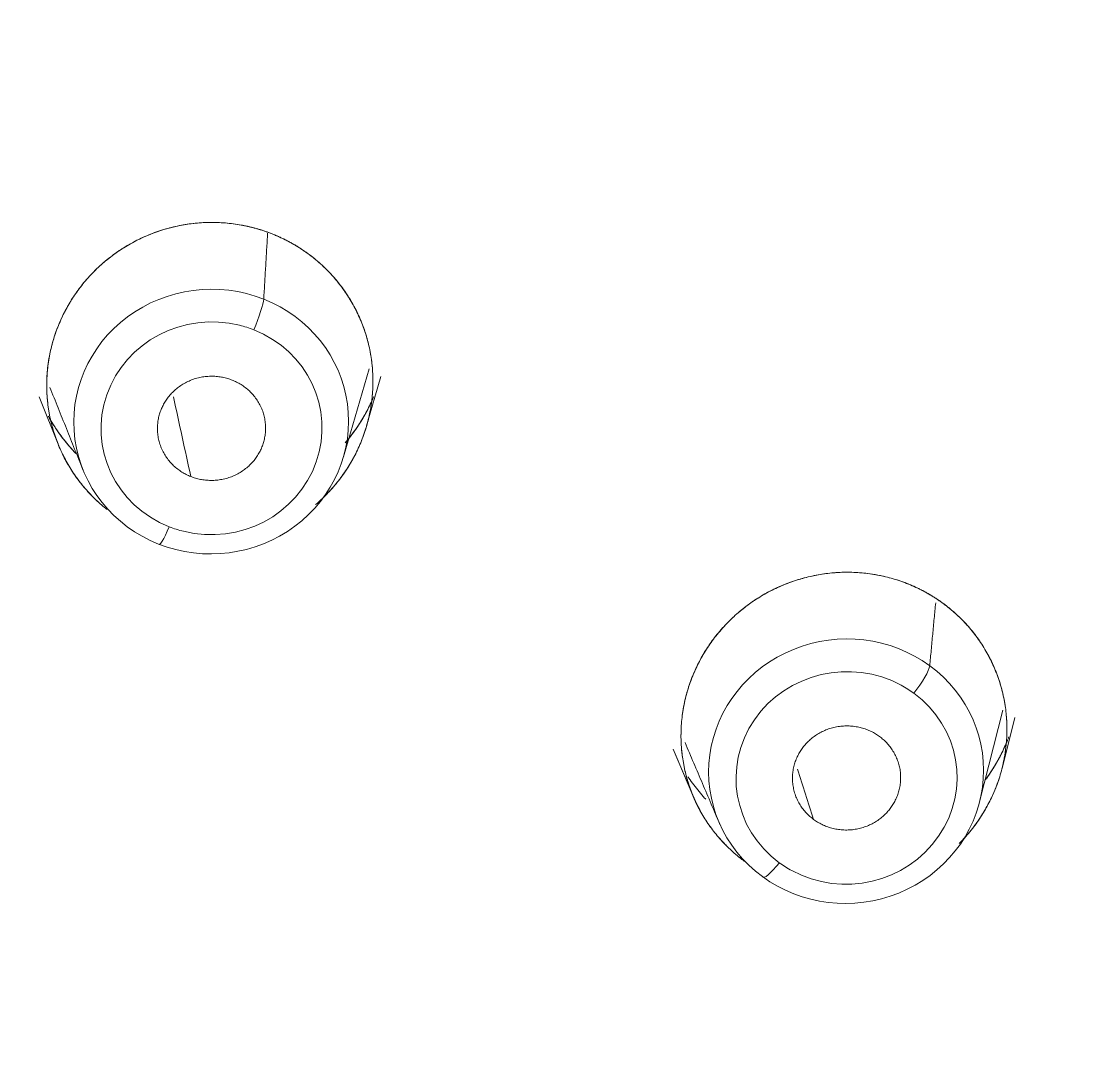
# Model space of a CAD drawing. Extents: x 6453 to 7582, y 0 to 827.
# Drawn here: x 6969.76 to 6981.63, y 513.73 to 525.26 of the extents above; entities that cross this region are included whole.
import ezdxf

# ---------------------------------------------------------------- set-up
doc = ezdxf.new("R2010")
doc.units = 0
doc.header["$LTSCALE"] = 30
doc.header["$MEASUREMENT"] = 0
doc.linetypes.add('HIDDEN2', pattern=[4.7625, 3.175, -1.5875])
doc.layers.add('1', color=7, linetype='CONTINUOUS')
doc.layers.add('2', color=1, linetype='HIDDEN2')

msp = doc.modelspace()

# ---------------------------------------------------------------- linework, layer by layer
at = {"layer": '1', "color": 7, "linetype": 'Continuous', "lineweight": 18}
for p, q in [((6973.335, 520.433), (6973.618, 521.409)), ((6973.591, 520.775), (6973.749, 521.322)), ((6973.591, 520.775), (6973.749, 521.322)), ((6969.959, 521.099), (6970.17, 520.574)), ((6969.959, 521.099), (6970.178, 520.554)), ((6980.387, 516.607), (6980.645, 517.625)), ((6980.636, 516.978), (6980.779, 517.543)), ((6980.636, 516.978), (6980.779, 517.543)), ((6976.988, 517.191), (6977.219, 516.65)), ((6976.988, 517.191), (6977.214, 516.662))]:
    msp.add_line(p, q, dxfattribs=at)
for centre, major_axis, ratio, start_param, end_param in [((6959.952, 496.519), (-59.628, 0), 0.953717, 3.141593, 6.283185), ((6959.952, 496.519), (-59.628, 0), 0.953717, 3.141593, 6.274276), ((6971.867, 520.823), (-1.522, -0.075), 0.962832, 4.272275, 7.413868), ((6971.867, 520.823), (-1.522, -0.075), 0.962832, 1.130682, 4.272275), ((6978.907, 516.947), (-1.52, -0.118), 0.961462, 3.983804, 7.125397), ((6978.907, 516.947), (-1.52, -0.118), 0.961462, 0.842211, 3.983804)]:
    msp.add_ellipse(centre, major_axis=major_axis, ratio=ratio, start_param=start_param, end_param=end_param, dxfattribs=at)
at = {"layer": '1', "color": 7, "linetype": 'Continuous', "lineweight": 13}
for centre, major_axis, ratio, start_param, end_param in [((6972.335, 521.922), (0.11, 0.279), 0.115075, 4.463841, 5.946529), ((6971.871, 520.749), (-1.224, -0.061), 0.962832, 4.407824, 7.413868), ((6971.871, 520.749), (-1.224, -0.061), 0.962832, 4.272275, 4.407824), ((6971.871, 520.749), (-1.224, -0.061), 0.962832, 1.266232, 4.272275), ((6971.398, 519.738), (0.11, 0.279), 0.115075, 2.981153, 4.463841), ((6971.871, 520.749), (-1.224, -0.061), 0.962832, 1.130682, 1.266232), ((6978.912, 516.872), (-1.222, -0.095), 0.961462, 4.119353, 7.125397), ((6979.652, 517.893), (-0.177, -0.242), 0.183058, 1.360589, 2.843277), ((6978.912, 516.872), (-1.222, -0.095), 0.961462, 3.983804, 4.119353), ((6978.912, 516.872), (-1.222, -0.095), 0.961462, 0.977761, 3.983804), ((6978.161, 516.014), (0.177, 0.242), 0.183058, 3.019494, 4.502182), ((6978.912, 516.872), (-1.222, -0.095), 0.961462, 0.842211, 0.977761)]:
    msp.add_ellipse(centre, major_axis=major_axis, ratio=ratio, start_param=start_param, end_param=end_param, dxfattribs=at)
at = {"layer": '1', "color": 7, "linetype": 'Continuous', "lineweight": 18}
for points, knots in [([(6962.419, 439.668), (6962.999, 439.691), (6964.676, 439.78), (6967.443, 440.04), (6970.703, 440.52), (6973.93, 441.172), (6977.115, 441.992), (6980.248, 442.979), (6983.318, 444.129), (6986.318, 445.439), (6989.237, 446.905), (6992.067, 448.523), (6994.799, 450.287), (6997.425, 452.192), (6999.937, 454.232), (7002.327, 456.402), (7004.588, 458.694), (7006.713, 461.101), (7008.695, 463.617), (7010.529, 466.233), (7012.208, 468.942), (7013.729, 471.735), (7015.085, 474.604), (7016.274, 477.54), (7017.291, 480.534), (7018.133, 483.576), (7018.799, 486.659), (7019.284, 489.772), (7019.59, 492.905), (7019.713, 496.05), (7019.655, 499.196), (7019.414, 502.335), (7018.993, 505.456), (7018.391, 508.55), (7017.612, 511.608), (7016.657, 514.62), (7015.53, 517.578), (7014.233, 520.471), (7012.77, 523.292), (7011.147, 526.031), (7009.368, 528.681), (7007.439, 531.234), (7005.364, 533.681), (7003.152, 536.015), (7000.807, 538.229), (6998.339, 540.316), (6995.753, 542.27), (6993.058, 544.085), (6990.263, 545.755), (6987.375, 547.276), (6984.403, 548.643), (6981.357, 549.85), (6978.245, 550.896), (6975.078, 551.776), (6971.865, 552.489), (6968.616, 553.031), (6965.34, 553.401), (6962.047, 553.598), (6958.749, 553.622), (6955.453, 553.471), (6952.172, 553.148), (6948.914, 552.652), (6945.69, 551.986), (6942.51, 551.151), (6939.382, 550.149), (6936.317, 548.985), (6933.324, 547.661), (6930.413, 546.181), (6927.591, 544.551), (6924.868, 542.774), (6922.252, 540.857), (6919.75, 538.805), (6917.371, 536.624), (6915.122, 534.322), (6913.01, 531.904), (6911.04, 529.379), (6909.22, 526.755), (6907.554, 524.038), (6906.048, 521.238), (6904.706, 518.363), (6903.532, 515.422), (6902.531, 512.423), (6901.704, 509.377), (6901.055, 506.291), (6900.585, 503.176), (6900.295, 500.041), (6900.188, 496.896), (6900.263, 493.75), (6900.519, 490.612), (6900.956, 487.493), (6901.573, 484.402), (6902.368, 481.348), (6903.339, 478.34), (6904.481, 475.388), (6905.793, 472.5), (6907.27, 469.686), (6908.907, 466.954), (6910.699, 464.313), (6912.642, 461.769), (6914.729, 459.332), (6916.953, 457.008), (6919.309, 454.805), (6921.788, 452.73), (6924.384, 450.788), (6927.088, 448.985), (6929.892, 447.328), (6932.788, 445.82), (6935.766, 444.468), (6938.818, 443.274), (6941.935, 442.243), (6945.107, 441.377), (6948.323, 440.68), (6951.575, 440.153), (6954.634, 439.822), (6956.606, 439.702), (6957.484, 439.668)], [0, 0, 0, 0, 0.004702, 0.013606, 0.022511, 0.031416, 0.040321, 0.049226, 0.058131, 0.067035, 0.07594, 0.084844, 0.093748, 0.102652, 0.111556, 0.120459, 0.129362, 0.138265, 0.147168, 0.15607, 0.164972, 0.173874, 0.182775, 0.191676, 0.200577, 0.209478, 0.218378, 0.227279, 0.236179, 0.245079, 0.253978, 0.262878, 0.271778, 0.280678, 0.289578, 0.298478, 0.307379, 0.316279, 0.32518, 0.334081, 0.342982, 0.351884, 0.360785, 0.369687, 0.37859, 0.387493, 0.396396, 0.405299, 0.414202, 0.423106, 0.43201, 0.440914, 0.449818, 0.458723, 0.467628, 0.476532, 0.485437, 0.494342, 0.503247, 0.512152, 0.521057, 0.529962, 0.538867, 0.547772, 0.556677, 0.565582, 0.574486, 0.583391, 0.592295, 0.601199, 0.610103, 0.619007, 0.62791, 0.636813, 0.645716, 0.654619, 0.663521, 0.672423, 0.681325, 0.690226, 0.699127, 0.708028, 0.716929, 0.725829, 0.734729, 0.743629, 0.752529, 0.761429, 0.770329, 0.779229, 0.788129, 0.797029, 0.805929, 0.814829, 0.82373, 0.832631, 0.841532, 0.850433, 0.859334, 0.868236, 0.877138, 0.886041, 0.894944, 0.903847, 0.91275, 0.921653, 0.930557, 0.939461, 0.948365, 0.95727, 0.966174, 0.975079, 0.983983, 0.992888, 1, 1, 1, 1]), ([(6995.778, 451.033), (6996.33, 451.416), (6997.748, 452.443), (6999.935, 454.234), (7002.327, 456.401), (7004.588, 458.694), (7006.713, 461.101), (7008.695, 463.617), (7010.529, 466.233), (7012.208, 468.942), (7013.729, 471.735), (7015.085, 474.604), (7016.274, 477.54), (7017.291, 480.534), (7018.133, 483.576), (7018.799, 486.659), (7019.284, 489.772), (7019.59, 492.905), (7019.713, 496.05), (7019.655, 499.196), (7019.414, 502.335), (7018.993, 505.456), (7018.391, 508.55), (7017.612, 511.608), (7016.657, 514.62), (7015.53, 517.578), (7014.233, 520.471), (7012.77, 523.292), (7011.147, 526.031), (7009.368, 528.681), (7007.439, 531.234), (7005.364, 533.681), (7003.152, 536.015), (7000.807, 538.229), (6998.339, 540.316), (6995.753, 542.27), (6993.058, 544.085), (6990.263, 545.755), (6987.375, 547.276), (6984.403, 548.643), (6981.357, 549.85), (6978.245, 550.896), (6975.078, 551.776), (6971.865, 552.489), (6968.616, 553.031), (6965.34, 553.401), (6962.047, 553.598), (6958.749, 553.622), (6955.453, 553.471), (6952.172, 553.148), (6948.914, 552.652), (6945.69, 551.986), (6942.51, 551.151), (6939.382, 550.149), (6936.317, 548.985), (6933.324, 547.661), (6930.413, 546.181), (6927.591, 544.551), (6924.868, 542.774), (6922.252, 540.857), (6919.75, 538.805), (6917.371, 536.624), (6915.122, 534.322), (6913.01, 531.904), (6911.04, 529.379), (6909.22, 526.755), (6907.554, 524.038), (6906.048, 521.238), (6904.706, 518.363), (6903.532, 515.422), (6902.531, 512.423), (6901.704, 509.377), (6901.055, 506.291), (6900.585, 503.176), (6900.295, 500.041), (6900.188, 496.896), (6900.263, 493.75), (6900.519, 490.612), (6900.956, 487.493), (6901.573, 484.402), (6902.368, 481.348), (6903.339, 478.34), (6904.481, 475.388), (6905.793, 472.5), (6907.27, 469.686), (6908.907, 466.954), (6910.699, 464.313), (6912.642, 461.769), (6914.729, 459.332), (6916.954, 457.009), (6919.307, 454.804), (6921.793, 452.736), (6923.685, 451.284), (6924.774, 450.56), (6924.962, 450.437)], [0, 0, 0, 0, 0.006833, 0.017845, 0.028856, 0.039868, 0.050878, 0.061889, 0.072899, 0.083908, 0.094918, 0.105926, 0.116935, 0.127943, 0.138951, 0.149959, 0.160966, 0.171973, 0.18298, 0.193987, 0.204994, 0.216001, 0.227008, 0.238016, 0.249023, 0.26003, 0.271038, 0.282046, 0.293055, 0.304063, 0.315072, 0.326082, 0.337091, 0.348102, 0.359112, 0.370123, 0.381134, 0.392146, 0.403157, 0.414169, 0.425182, 0.436194, 0.447207, 0.45822, 0.469233, 0.480246, 0.491259, 0.502272, 0.513286, 0.524299, 0.535313, 0.546326, 0.557339, 0.568352, 0.579365, 0.590378, 0.601391, 0.612403, 0.623416, 0.634428, 0.645439, 0.656451, 0.667462, 0.678472, 0.689483, 0.700493, 0.711502, 0.722512, 0.73352, 0.744529, 0.755537, 0.766545, 0.777553, 0.78856, 0.799567, 0.810574, 0.821581, 0.832588, 0.843595, 0.854602, 0.865609, 0.876617, 0.887624, 0.898632, 0.90964, 0.920649, 0.931657, 0.942666, 0.953676, 0.964686, 0.975696, 0.986706, 0.997717, 1, 1, 1, 1]), ([(6970.713, 519.849), (6970.692, 519.865), (6970.65, 519.9), (6970.567, 519.975), (6970.467, 520.08), (6970.36, 520.217), (6970.267, 520.364), (6970.189, 520.521), (6970.126, 520.685), (6970.081, 520.854), (6970.052, 521.026), (6970.041, 521.2), (6970.047, 521.375), (6970.071, 521.549), (6970.112, 521.722), (6970.17, 521.89), (6970.245, 522.052), (6970.337, 522.207), (6970.443, 522.352), (6970.563, 522.486), (6970.695, 522.608), (6970.839, 522.715), (6970.992, 522.809), (6971.152, 522.887), (6971.32, 522.949), (6971.492, 522.994), (6971.668, 523.023), (6971.816, 523.032), (6971.935, 523.031), (6972.024, 523.026), (6972.112, 523.017), (6972.184, 523.005), (6972.239, 522.995), (6972.278, 522.986), (6972.317, 522.977), (6972.355, 522.967), (6972.393, 522.956), (6972.431, 522.945), (6972.468, 522.932), (6972.505, 522.919), (6972.53, 522.909), (6972.542, 522.905)], [0, 0, 0, 0, 0.015226, 0.032064, 0.066122, 0.100158, 0.134467, 0.169098, 0.203667, 0.238138, 0.272342, 0.306741, 0.341059, 0.375638, 0.41037, 0.445172, 0.480032, 0.515264, 0.550247, 0.585292, 0.620005, 0.654868, 0.689372, 0.724029, 0.758471, 0.792904, 0.82728, 0.861691, 0.878932, 0.896156, 0.913401, 0.930702, 0.938436, 0.946154, 0.953859, 0.961555, 0.969244, 0.97693, 0.984616, 0.992305, 1, 1, 1, 1]), ([(6970.713, 519.849), (6970.692, 519.865), (6970.65, 519.9), (6970.567, 519.975), (6970.467, 520.08), (6970.36, 520.217), (6970.267, 520.364), (6970.189, 520.521), (6970.126, 520.685), (6970.081, 520.854), (6970.052, 521.026), (6970.041, 521.2), (6970.047, 521.375), (6970.071, 521.549), (6970.112, 521.722), (6970.17, 521.89), (6970.245, 522.052), (6970.337, 522.207), (6970.443, 522.352), (6970.563, 522.486), (6970.695, 522.608), (6970.839, 522.715), (6970.992, 522.809), (6971.152, 522.887), (6971.32, 522.949), (6971.492, 522.994), (6971.668, 523.023), (6971.816, 523.032), (6971.935, 523.031), (6972.024, 523.026), (6972.112, 523.017), (6972.184, 523.005), (6972.239, 522.995), (6972.278, 522.986), (6972.317, 522.977), (6972.355, 522.967), (6972.393, 522.956), (6972.431, 522.945), (6972.468, 522.932), (6972.505, 522.919), (6972.53, 522.909), (6972.542, 522.905)], [0, 0, 0, 0, 0.015226, 0.032064, 0.066122, 0.100158, 0.134467, 0.169098, 0.203667, 0.238138, 0.272342, 0.306741, 0.341059, 0.375638, 0.41037, 0.445172, 0.480032, 0.515264, 0.550247, 0.585292, 0.620005, 0.654868, 0.689372, 0.724029, 0.758471, 0.792904, 0.82728, 0.861691, 0.878932, 0.896156, 0.913401, 0.930702, 0.938436, 0.946154, 0.953859, 0.961555, 0.969244, 0.97693, 0.984616, 0.992305, 1, 1, 1, 1]), ([(6972.542, 522.905), (6972.536, 522.907), (6972.522, 522.913), (6972.502, 522.92), (6972.481, 522.928), (6972.461, 522.935), (6972.44, 522.942), (6972.419, 522.948), (6972.398, 522.955), (6972.377, 522.961), (6972.356, 522.967), (6972.335, 522.973), (6972.313, 522.978), (6972.292, 522.983), (6972.27, 522.988), (6972.248, 522.993), (6972.226, 522.997), (6972.182, 523.006), (6972.116, 523.016), (6972.026, 523.026), (6971.936, 523.031), (6971.875, 523.032), (6971.731, 523.029), (6971.494, 523.003), (6971.163, 522.9), (6970.901, 522.76), (6970.709, 522.619), (6970.566, 522.49), (6970.442, 522.351), (6970.357, 522.234), (6970.295, 522.136), (6970.236, 522.032), (6970.175, 521.899), (6970.114, 521.73), (6970.069, 521.545), (6970.046, 521.362), (6970.042, 521.182), (6970.054, 521.011), (6970.085, 520.833), (6970.132, 520.67), (6970.192, 520.514), (6970.269, 520.361), (6970.364, 520.212), (6970.47, 520.076), (6970.569, 519.974), (6970.65, 519.9), (6970.692, 519.865), (6970.713, 519.849)], [0, 0, 0, 0, 0.004218, 0.008444, 0.012677, 0.016918, 0.021167, 0.025424, 0.029689, 0.033962, 0.038242, 0.04253, 0.046826, 0.05113, 0.055442, 0.059761, 0.064088, 0.068423, 0.0859, 0.103379, 0.12086, 0.138344, 0.138531, 0.20485, 0.275871, 0.338456, 0.376124, 0.414576, 0.450772, 0.484622, 0.49866, 0.518725, 0.554743, 0.584591, 0.624292, 0.666509, 0.693202, 0.730709, 0.767515, 0.800326, 0.830875, 0.866317, 0.901368, 0.935102, 0.967943, 0.98479, 1, 1, 1, 1]), ([(6972.542, 522.905), (6972.536, 522.907), (6972.522, 522.913), (6972.502, 522.92), (6972.481, 522.928), (6972.461, 522.935), (6972.44, 522.942), (6972.419, 522.948), (6972.398, 522.955), (6972.377, 522.961), (6972.356, 522.967), (6972.335, 522.973), (6972.313, 522.978), (6972.292, 522.983), (6972.27, 522.988), (6972.248, 522.993), (6972.226, 522.997), (6972.182, 523.006), (6972.116, 523.016), (6972.026, 523.026), (6971.936, 523.031), (6971.875, 523.032), (6971.731, 523.029), (6971.494, 523.003), (6971.163, 522.9), (6970.901, 522.76), (6970.709, 522.619), (6970.566, 522.49), (6970.442, 522.351), (6970.357, 522.234), (6970.295, 522.136), (6970.236, 522.032), (6970.175, 521.899), (6970.114, 521.73), (6970.069, 521.545), (6970.046, 521.362), (6970.042, 521.182), (6970.054, 521.011), (6970.085, 520.833), (6970.132, 520.67), (6970.192, 520.514), (6970.269, 520.361), (6970.364, 520.212), (6970.47, 520.076), (6970.569, 519.974), (6970.65, 519.9), (6970.692, 519.865), (6970.713, 519.849)], [0, 0, 0, 0, 0.004218, 0.008444, 0.012677, 0.016918, 0.021167, 0.025424, 0.029689, 0.033962, 0.038242, 0.04253, 0.046826, 0.05113, 0.055442, 0.059761, 0.064088, 0.068423, 0.0859, 0.103379, 0.12086, 0.138344, 0.138531, 0.20485, 0.275871, 0.338456, 0.376124, 0.414576, 0.450772, 0.484622, 0.49866, 0.518725, 0.554743, 0.584591, 0.624292, 0.666509, 0.693202, 0.730709, 0.767515, 0.800326, 0.830875, 0.866317, 0.901368, 0.935102, 0.967943, 0.98479, 1, 1, 1, 1]), ([(6972.542, 522.905), (6972.549, 522.902), (6972.562, 522.897), (6972.582, 522.888), (6972.602, 522.88), (6972.621, 522.871), (6972.641, 522.862), (6972.66, 522.853), (6972.679, 522.844), (6972.699, 522.834), (6972.718, 522.824), (6972.737, 522.814), (6972.755, 522.804), (6972.774, 522.793), (6972.792, 522.783), (6972.811, 522.772), (6972.829, 522.761), (6972.847, 522.749), (6972.885, 522.725), (6972.94, 522.686), (6973.012, 522.631), (6973.081, 522.572), (6973.168, 522.489), (6973.269, 522.378), (6973.375, 522.233), (6973.466, 522.079), (6973.54, 521.917), (6973.597, 521.75), (6973.637, 521.577), (6973.659, 521.401), (6973.663, 521.223), (6973.65, 521.045), (6973.617, 520.868), (6973.568, 520.694), (6973.501, 520.527), (6973.419, 520.368), (6973.322, 520.22), (6973.211, 520.082), (6973.13, 519.999), (6973.088, 519.959)], [0, 0, 0, 0, 0.005974, 0.011944, 0.01791, 0.023872, 0.029832, 0.03579, 0.041746, 0.047703, 0.053659, 0.059617, 0.065577, 0.071539, 0.077504, 0.083473, 0.089447, 0.095426, 0.101411, 0.126728, 0.152002, 0.177289, 0.202646, 0.253085, 0.303513, 0.353426, 0.403346, 0.452995, 0.502646, 0.552576, 0.602259, 0.652508, 0.702839, 0.753554, 0.803653, 0.853346, 0.903037, 0.95182, 1, 1, 1, 1]), ([(6972.542, 522.905), (6972.549, 522.902), (6972.562, 522.897), (6972.582, 522.888), (6972.602, 522.88), (6972.621, 522.871), (6972.641, 522.862), (6972.66, 522.853), (6972.679, 522.844), (6972.699, 522.834), (6972.718, 522.824), (6972.737, 522.814), (6972.755, 522.804), (6972.774, 522.793), (6972.792, 522.783), (6972.811, 522.772), (6972.829, 522.761), (6972.847, 522.749), (6972.885, 522.725), (6972.94, 522.686), (6973.012, 522.631), (6973.081, 522.572), (6973.168, 522.489), (6973.269, 522.378), (6973.375, 522.233), (6973.466, 522.079), (6973.54, 521.917), (6973.597, 521.75), (6973.637, 521.577), (6973.659, 521.401), (6973.663, 521.223), (6973.65, 521.045), (6973.617, 520.868), (6973.568, 520.694), (6973.501, 520.527), (6973.419, 520.368), (6973.322, 520.22), (6973.211, 520.082), (6973.13, 519.999), (6973.088, 519.959)], [0, 0, 0, 0, 0.005974, 0.011944, 0.01791, 0.023872, 0.029832, 0.03579, 0.041746, 0.047703, 0.053659, 0.059617, 0.065577, 0.071539, 0.077504, 0.083473, 0.089447, 0.095426, 0.101411, 0.126728, 0.152002, 0.177289, 0.202646, 0.253085, 0.303513, 0.353426, 0.403346, 0.452995, 0.502646, 0.552576, 0.602259, 0.652508, 0.702839, 0.753554, 0.803653, 0.853346, 0.903037, 0.95182, 1, 1, 1, 1]), ([(6973.025, 519.903), (6973.046, 519.921), (6973.103, 519.972), (6973.205, 520.075), (6973.323, 520.22), (6973.408, 520.352), (6973.464, 520.457), (6973.494, 520.517), (6973.52, 520.576), (6973.545, 520.637), (6973.571, 520.71), (6973.596, 520.792), (6973.623, 520.899), (6973.649, 521.042), (6973.662, 521.203), (6973.66, 521.35), (6973.65, 521.475), (6973.629, 521.614), (6973.593, 521.762), (6973.537, 521.924), (6973.463, 522.085), (6973.37, 522.241), (6973.264, 522.383), (6973.166, 522.492), (6973.08, 522.573), (6973.011, 522.632), (6972.938, 522.688), (6972.876, 522.731), (6972.828, 522.761), (6972.793, 522.782), (6972.758, 522.802), (6972.723, 522.822), (6972.688, 522.84), (6972.652, 522.857), (6972.615, 522.874), (6972.579, 522.89), (6972.555, 522.9), (6972.542, 522.905)], [0, 0, 0, 0, 0.022608, 0.062283, 0.117536, 0.174611, 0.190115, 0.214653, 0.229188, 0.243027, 0.26896, 0.292409, 0.313203, 0.359819, 0.411487, 0.446104, 0.480612, 0.51501, 0.561575, 0.605873, 0.656773, 0.707043, 0.755229, 0.801989, 0.826965, 0.851961, 0.876974, 0.902006, 0.91303, 0.924019, 0.934975, 0.945897, 0.956786, 0.96764, 0.97846, 0.989247, 1, 1, 1, 1]), ([(6973.025, 519.903), (6973.046, 519.921), (6973.103, 519.972), (6973.205, 520.075), (6973.323, 520.22), (6973.408, 520.352), (6973.464, 520.457), (6973.494, 520.517), (6973.52, 520.576), (6973.545, 520.637), (6973.571, 520.71), (6973.596, 520.792), (6973.623, 520.899), (6973.649, 521.042), (6973.662, 521.203), (6973.66, 521.35), (6973.65, 521.475), (6973.629, 521.614), (6973.593, 521.762), (6973.537, 521.924), (6973.463, 522.085), (6973.37, 522.241), (6973.264, 522.383), (6973.166, 522.492), (6973.08, 522.573), (6973.011, 522.632), (6972.938, 522.688), (6972.876, 522.731), (6972.828, 522.761), (6972.793, 522.782), (6972.758, 522.802), (6972.723, 522.822), (6972.688, 522.84), (6972.652, 522.857), (6972.615, 522.874), (6972.579, 522.89), (6972.555, 522.9), (6972.542, 522.905)], [0, 0, 0, 0, 0.022608, 0.062283, 0.117536, 0.174611, 0.190115, 0.214653, 0.229188, 0.243027, 0.26896, 0.292409, 0.313203, 0.359819, 0.411487, 0.446104, 0.480612, 0.51501, 0.561575, 0.605873, 0.656773, 0.707043, 0.755229, 0.801989, 0.826965, 0.851961, 0.876974, 0.902006, 0.91303, 0.924019, 0.934975, 0.945897, 0.956786, 0.96764, 0.97846, 0.989247, 1, 1, 1, 1]), ([(6973.65, 521.054), (6973.626, 521.003), (6973.573, 520.896), (6973.474, 520.739), (6973.396, 520.637), (6973.353, 520.587)], [0, 0, 0, 0, 0.306702, 0.643795, 1, 1, 1, 1]), ([(6973.44, 520.697), (6973.452, 520.713), (6973.501, 520.782), (6973.581, 520.91), (6973.641, 521.032), (6973.668, 521.096), (6973.67, 521.1)], [0, 0, 0, 0, 0.122948, 0.547273, 0.972783, 1, 1, 1, 1]), ([(6973.354, 520.588), (6973.363, 520.599), (6973.423, 520.671), (6973.525, 520.812), (6973.601, 520.951), (6973.635, 521.023)], [0, 0, 0, 0, 0.078717, 0.543502, 1, 1, 1, 1]), ([(6973.638, 521.028), (6973.638, 521.028), (6973.628, 521.008), (6973.604, 520.959), (6973.553, 520.865), (6973.478, 520.747), (6973.407, 520.651), (6973.363, 520.599), (6973.355, 520.588)], [0, 0, 0, 0, 0.00049, 0.123235, 0.315422, 0.613989, 0.922203, 1, 1, 1, 1]), ([(6970.06, 520.885), (6970.065, 520.876), (6970.1, 520.814), (6970.173, 520.7), (6970.267, 520.58), (6970.328, 520.512), (6970.347, 520.492)], [0, 0, 0, 0, 0.061574, 0.441662, 0.826117, 1, 1, 1, 1]), ([(6970.06, 520.885), (6970.065, 520.876), (6970.1, 520.814), (6970.173, 520.7), (6970.267, 520.58), (6970.328, 520.512), (6970.347, 520.492)], [0, 0, 0, 0, 0.061574, 0.441662, 0.826117, 1, 1, 1, 1]), ([(6970.367, 520.47), (6970.343, 520.496), (6970.277, 520.567), (6970.178, 520.693), (6970.11, 520.798), (6970.078, 520.854), (6970.078, 520.854)], [0, 0, 0, 0, 0.219296, 0.600293, 0.995415, 1, 1, 1, 1]), ([(6970.367, 520.47), (6970.343, 520.496), (6970.277, 520.567), (6970.178, 520.693), (6970.11, 520.798), (6970.078, 520.854), (6970.078, 520.854)], [0, 0, 0, 0, 0.219296, 0.600293, 0.995415, 1, 1, 1, 1]), ([(6977.786, 515.944), (6977.78, 515.948), (6977.769, 515.956), (6977.752, 515.969), (6977.735, 515.982), (6977.719, 515.995), (6977.702, 516.008), (6977.686, 516.022), (6977.67, 516.036), (6977.655, 516.05), (6977.639, 516.064), (6977.624, 516.078), (6977.608, 516.092), (6977.593, 516.107), (6977.578, 516.122), (6977.563, 516.137), (6977.549, 516.152), (6977.52, 516.183), (6977.478, 516.231), (6977.425, 516.298), (6977.375, 516.367), (6977.313, 516.462), (6977.245, 516.588), (6977.178, 516.747), (6977.127, 516.913), (6977.093, 517.084), (6977.075, 517.258), (6977.076, 517.432), (6977.093, 517.606), (6977.128, 517.777), (6977.18, 517.944), (6977.248, 518.107), (6977.333, 518.263), (6977.433, 518.412), (6977.548, 518.55), (6977.676, 518.677), (6977.816, 518.792), (6977.967, 518.892), (6978.126, 518.977), (6978.292, 519.046), (6978.464, 519.098), (6978.639, 519.134), (6978.816, 519.153), (6978.994, 519.154), (6979.17, 519.138), (6979.315, 519.111), (6979.429, 519.081), (6979.513, 519.054), (6979.596, 519.023), (6979.662, 518.995), (6979.712, 518.971), (6979.748, 518.953), (6979.782, 518.935), (6979.817, 518.916), (6979.85, 518.896), (6979.884, 518.875), (6979.916, 518.854), (6979.949, 518.832), (6979.97, 518.817), (6979.98, 518.809)], [0, 0, 0, 0, 0.003772, 0.00754, 0.011306, 0.015069, 0.018831, 0.022593, 0.026355, 0.030117, 0.03388, 0.037645, 0.041412, 0.045183, 0.048957, 0.052736, 0.05652, 0.060309, 0.075588, 0.090828, 0.10607, 0.121356, 0.152269, 0.183168, 0.214308, 0.245748, 0.277124, 0.30842, 0.339465, 0.370694, 0.401844, 0.433236, 0.464763, 0.496355, 0.528001, 0.559981, 0.59174, 0.623549, 0.655064, 0.686707, 0.718032, 0.749487, 0.780755, 0.812008, 0.843215, 0.87445, 0.890101, 0.905737, 0.92139, 0.937094, 0.944115, 0.951121, 0.958116, 0.965102, 0.972081, 0.979058, 0.986035, 0.993015, 1, 1, 1, 1]), ([(6977.786, 515.944), (6977.78, 515.948), (6977.769, 515.956), (6977.752, 515.969), (6977.735, 515.982), (6977.719, 515.995), (6977.702, 516.008), (6977.686, 516.022), (6977.67, 516.036), (6977.655, 516.05), (6977.639, 516.064), (6977.624, 516.078), (6977.608, 516.092), (6977.593, 516.107), (6977.578, 516.122), (6977.563, 516.137), (6977.549, 516.152), (6977.52, 516.183), (6977.478, 516.231), (6977.425, 516.298), (6977.375, 516.367), (6977.313, 516.462), (6977.245, 516.588), (6977.178, 516.747), (6977.127, 516.913), (6977.093, 517.084), (6977.075, 517.258), (6977.076, 517.432), (6977.093, 517.606), (6977.128, 517.777), (6977.18, 517.944), (6977.248, 518.107), (6977.333, 518.263), (6977.433, 518.412), (6977.548, 518.55), (6977.676, 518.677), (6977.816, 518.792), (6977.967, 518.892), (6978.126, 518.977), (6978.292, 519.046), (6978.464, 519.098), (6978.639, 519.134), (6978.816, 519.153), (6978.994, 519.154), (6979.17, 519.138), (6979.315, 519.111), (6979.429, 519.081), (6979.513, 519.054), (6979.596, 519.023), (6979.662, 518.995), (6979.712, 518.971), (6979.748, 518.953), (6979.782, 518.935), (6979.817, 518.916), (6979.85, 518.896), (6979.884, 518.875), (6979.916, 518.854), (6979.949, 518.832), (6979.97, 518.817), (6979.98, 518.809)], [0, 0, 0, 0, 0.003772, 0.00754, 0.011306, 0.015069, 0.018831, 0.022593, 0.026355, 0.030117, 0.03388, 0.037645, 0.041412, 0.045183, 0.048957, 0.052736, 0.05652, 0.060309, 0.075588, 0.090828, 0.10607, 0.121356, 0.152269, 0.183168, 0.214308, 0.245748, 0.277124, 0.30842, 0.339465, 0.370694, 0.401844, 0.433236, 0.464763, 0.496355, 0.528001, 0.559981, 0.59174, 0.623549, 0.655064, 0.686707, 0.718032, 0.749487, 0.780755, 0.812008, 0.843215, 0.87445, 0.890101, 0.905737, 0.92139, 0.937094, 0.944115, 0.951121, 0.958116, 0.965102, 0.972081, 0.979058, 0.986035, 0.993015, 1, 1, 1, 1]), ([(6979.98, 518.809), (6979.975, 518.813), (6979.963, 518.822), (6979.946, 518.834), (6979.928, 518.846), (6979.91, 518.858), (6979.892, 518.87), (6979.873, 518.881), (6979.855, 518.893), (6979.836, 518.904), (6979.817, 518.915), (6979.798, 518.926), (6979.779, 518.936), (6979.76, 518.947), (6979.74, 518.957), (6979.721, 518.967), (6979.701, 518.976), (6979.661, 518.995), (6979.599, 519.022), (6979.516, 519.053), (6979.43, 519.081), (6979.298, 519.116), (6979.112, 519.148), (6978.914, 519.156), (6978.755, 519.146), (6978.627, 519.131), (6978.483, 519.102), (6978.316, 519.054), (6978.142, 518.985), (6977.97, 518.895), (6977.815, 518.791), (6977.703, 518.699), (6977.617, 518.619), (6977.534, 518.533), (6977.439, 518.42), (6977.337, 518.271), (6977.245, 518.103), (6977.176, 517.932), (6977.124, 517.759), (6977.091, 517.591), (6977.075, 517.41), (6977.076, 517.241), (6977.094, 517.076), (6977.127, 516.909), (6977.18, 516.741), (6977.247, 516.584), (6977.314, 516.461), (6977.375, 516.366), (6977.425, 516.297), (6977.478, 516.231), (6977.525, 516.177), (6977.564, 516.136), (6977.594, 516.106), (6977.624, 516.077), (6977.655, 516.049), (6977.687, 516.021), (6977.719, 515.994), (6977.752, 515.969), (6977.774, 515.952), (6977.786, 515.944)], [0, 0, 0, 0, 0.003828, 0.007663, 0.011505, 0.015354, 0.01921, 0.023074, 0.026944, 0.030822, 0.034706, 0.038598, 0.042497, 0.046403, 0.050316, 0.054236, 0.058163, 0.062097, 0.077958, 0.093821, 0.109686, 0.125553, 0.166643, 0.209502, 0.229915, 0.250499, 0.277634, 0.307354, 0.34154, 0.376437, 0.409286, 0.440007, 0.452747, 0.470957, 0.503645, 0.530733, 0.566764, 0.605077, 0.629303, 0.663342, 0.696745, 0.726523, 0.754247, 0.786412, 0.818223, 0.848838, 0.878643, 0.893933, 0.909234, 0.924548, 0.939875, 0.947473, 0.955047, 0.962598, 0.970125, 0.977629, 0.985109, 0.992566, 1, 1, 1, 1]), ([(6979.98, 518.809), (6979.975, 518.813), (6979.963, 518.822), (6979.946, 518.834), (6979.928, 518.846), (6979.91, 518.858), (6979.892, 518.87), (6979.873, 518.881), (6979.855, 518.893), (6979.836, 518.904), (6979.817, 518.915), (6979.798, 518.926), (6979.779, 518.936), (6979.76, 518.947), (6979.74, 518.957), (6979.721, 518.967), (6979.701, 518.976), (6979.661, 518.995), (6979.599, 519.022), (6979.516, 519.053), (6979.43, 519.081), (6979.298, 519.116), (6979.112, 519.148), (6978.914, 519.156), (6978.755, 519.146), (6978.627, 519.131), (6978.483, 519.102), (6978.316, 519.054), (6978.142, 518.985), (6977.97, 518.895), (6977.815, 518.791), (6977.703, 518.699), (6977.617, 518.619), (6977.534, 518.533), (6977.439, 518.42), (6977.337, 518.271), (6977.245, 518.103), (6977.176, 517.932), (6977.124, 517.759), (6977.091, 517.591), (6977.075, 517.41), (6977.076, 517.241), (6977.094, 517.076), (6977.127, 516.909), (6977.18, 516.741), (6977.247, 516.584), (6977.314, 516.461), (6977.375, 516.366), (6977.425, 516.297), (6977.478, 516.231), (6977.525, 516.177), (6977.564, 516.136), (6977.594, 516.106), (6977.624, 516.077), (6977.655, 516.049), (6977.687, 516.021), (6977.719, 515.994), (6977.752, 515.969), (6977.774, 515.952), (6977.786, 515.944)], [0, 0, 0, 0, 0.003828, 0.007663, 0.011505, 0.015354, 0.01921, 0.023074, 0.026944, 0.030822, 0.034706, 0.038598, 0.042497, 0.046403, 0.050316, 0.054236, 0.058163, 0.062097, 0.077958, 0.093821, 0.109686, 0.125553, 0.166643, 0.209502, 0.229915, 0.250499, 0.277634, 0.307354, 0.34154, 0.376437, 0.409286, 0.440007, 0.452747, 0.470957, 0.503645, 0.530733, 0.566764, 0.605077, 0.629303, 0.663342, 0.696745, 0.726523, 0.754247, 0.786412, 0.818223, 0.848838, 0.878643, 0.893933, 0.909234, 0.924548, 0.939875, 0.947473, 0.955047, 0.962598, 0.970125, 0.977629, 0.985109, 0.992566, 1, 1, 1, 1]), ([(6979.98, 518.809), (6979.986, 518.805), (6979.998, 518.796), (6980.015, 518.783), (6980.031, 518.77), (6980.048, 518.757), (6980.064, 518.744), (6980.081, 518.73), (6980.097, 518.716), (6980.112, 518.702), (6980.128, 518.688), (6980.144, 518.674), (6980.159, 518.659), (6980.174, 518.644), (6980.189, 518.629), (6980.204, 518.614), (6980.219, 518.599), (6980.233, 518.583), (6980.263, 518.551), (6980.306, 518.5), (6980.361, 518.429), (6980.412, 518.355), (6980.474, 518.253), (6980.542, 518.12), (6980.606, 517.954), (6980.653, 517.783), (6980.682, 517.608), (6980.693, 517.432), (6980.686, 517.255), (6980.661, 517.08), (6980.619, 516.906), (6980.559, 516.737), (6980.482, 516.574), (6980.389, 516.419), (6980.291, 516.286), (6980.222, 516.208), (6980.192, 516.176)], [0, 0, 0, 0, 0.007112, 0.014218, 0.021319, 0.028416, 0.03551, 0.042602, 0.049693, 0.056783, 0.063873, 0.070965, 0.078059, 0.085156, 0.092256, 0.099361, 0.106472, 0.113589, 0.120714, 0.150851, 0.180936, 0.211036, 0.241219, 0.301261, 0.361284, 0.420704, 0.48012, 0.539227, 0.598321, 0.657764, 0.716894, 0.776715, 0.83662, 0.89699, 0.956622, 1, 1, 1, 1]), ([(6979.98, 518.809), (6979.986, 518.805), (6979.998, 518.796), (6980.015, 518.783), (6980.031, 518.77), (6980.048, 518.757), (6980.064, 518.744), (6980.081, 518.73), (6980.097, 518.716), (6980.112, 518.702), (6980.128, 518.688), (6980.144, 518.674), (6980.159, 518.659), (6980.174, 518.644), (6980.189, 518.629), (6980.204, 518.614), (6980.219, 518.599), (6980.233, 518.583), (6980.263, 518.551), (6980.306, 518.5), (6980.361, 518.429), (6980.412, 518.355), (6980.474, 518.253), (6980.542, 518.12), (6980.606, 517.954), (6980.653, 517.783), (6980.682, 517.608), (6980.693, 517.432), (6980.686, 517.255), (6980.661, 517.08), (6980.619, 516.906), (6980.559, 516.737), (6980.482, 516.574), (6980.389, 516.419), (6980.291, 516.286), (6980.222, 516.208), (6980.192, 516.176)], [0, 0, 0, 0, 0.007112, 0.014218, 0.021319, 0.028416, 0.03551, 0.042602, 0.049693, 0.056783, 0.063873, 0.070965, 0.078059, 0.085156, 0.092256, 0.099361, 0.106472, 0.113589, 0.120714, 0.150851, 0.180936, 0.211036, 0.241219, 0.301261, 0.361284, 0.420704, 0.48012, 0.539227, 0.598321, 0.657764, 0.716894, 0.776715, 0.83662, 0.89699, 0.956622, 1, 1, 1, 1]), ([(6980.161, 516.145), (6980.168, 516.152), (6980.187, 516.172), (6980.227, 516.214), (6980.271, 516.265), (6980.312, 516.316), (6980.352, 516.369), (6980.396, 516.433), (6980.441, 516.506), (6980.496, 516.603), (6980.558, 516.735), (6980.613, 516.887), (6980.65, 517.03), (6980.672, 517.154), (6980.688, 517.293), (6980.692, 517.445), (6980.681, 517.616), (6980.652, 517.79), (6980.603, 517.964), (6980.539, 518.127), (6980.472, 518.256), (6980.411, 518.355), (6980.36, 518.43), (6980.305, 518.502), (6980.256, 518.558), (6980.218, 518.6), (6980.19, 518.629), (6980.162, 518.657), (6980.133, 518.684), (6980.103, 518.711), (6980.073, 518.736), (6980.043, 518.761), (6980.012, 518.786), (6979.991, 518.801), (6979.98, 518.809)], [0, 0, 0, 0, 0.008872, 0.027489, 0.056955, 0.074408, 0.091026, 0.122167, 0.150324, 0.175293, 0.23127, 0.293313, 0.334881, 0.376318, 0.417623, 0.473539, 0.526732, 0.587853, 0.648217, 0.706079, 0.762228, 0.79222, 0.822234, 0.852271, 0.882329, 0.895566, 0.908763, 0.921918, 0.935034, 0.948108, 0.961142, 0.974135, 0.987088, 1, 1, 1, 1]), ([(6980.161, 516.145), (6980.168, 516.152), (6980.187, 516.172), (6980.227, 516.214), (6980.271, 516.265), (6980.312, 516.316), (6980.352, 516.369), (6980.396, 516.433), (6980.441, 516.506), (6980.496, 516.603), (6980.558, 516.735), (6980.613, 516.887), (6980.65, 517.03), (6980.672, 517.154), (6980.688, 517.293), (6980.692, 517.445), (6980.681, 517.616), (6980.652, 517.79), (6980.603, 517.964), (6980.539, 518.127), (6980.472, 518.256), (6980.411, 518.355), (6980.36, 518.43), (6980.305, 518.502), (6980.256, 518.558), (6980.218, 518.6), (6980.19, 518.629), (6980.162, 518.657), (6980.133, 518.684), (6980.103, 518.711), (6980.073, 518.736), (6980.043, 518.761), (6980.012, 518.786), (6979.991, 518.801), (6979.98, 518.809)], [0, 0, 0, 0, 0.008872, 0.027489, 0.056955, 0.074408, 0.091026, 0.122167, 0.150324, 0.175293, 0.23127, 0.293313, 0.334881, 0.376318, 0.417623, 0.473539, 0.526732, 0.587853, 0.648217, 0.706079, 0.762228, 0.79222, 0.822234, 0.852271, 0.882329, 0.895566, 0.908763, 0.921918, 0.935034, 0.948108, 0.961142, 0.974135, 0.987088, 1, 1, 1, 1]), ([(6980.685, 517.262), (6980.668, 517.222), (6980.645, 517.173), (6980.614, 517.11), (6980.584, 517.055), (6980.535, 516.972), (6980.486, 516.899), (6980.455, 516.856), (6980.451, 516.85)], [0, 0, 0, 0, 0.272078, 0.344555, 0.442906, 0.669704, 0.948983, 1, 1, 1, 1]), ([(6980.694, 517.284), (6980.673, 517.233), (6980.639, 517.159), (6980.584, 517.054), (6980.534, 516.97), (6980.488, 516.902), (6980.462, 516.866), (6980.456, 516.857)], [0, 0, 0, 0, 0.338411, 0.497288, 0.729198, 0.93717, 1, 1, 1, 1]), ([(6980.466, 516.871), (6980.481, 516.893), (6980.542, 516.981), (6980.621, 517.119), (6980.676, 517.24), (6980.696, 517.288)], [0, 0, 0, 0, 0.165849, 0.669363, 1, 1, 1, 1]), ([(6980.475, 516.883), (6980.492, 516.908), (6980.547, 516.989), (6980.628, 517.132), (6980.684, 517.257), (6980.709, 517.322), (6980.711, 517.327)], [0, 0, 0, 0, 0.181629, 0.579284, 0.974287, 1, 1, 1, 1]), ([(6977.153, 516.886), (6977.156, 516.881), (6977.177, 516.85), (6977.217, 516.794), (6977.276, 516.72), (6977.321, 516.668), (6977.347, 516.64), (6977.351, 516.636)], [0, 0, 0, 0, 0.059419, 0.353019, 0.646665, 0.941177, 1, 1, 1, 1]), ([(6977.153, 516.886), (6977.156, 516.881), (6977.177, 516.85), (6977.217, 516.794), (6977.276, 516.72), (6977.321, 516.668), (6977.347, 516.64), (6977.351, 516.636)], [0, 0, 0, 0, 0.059419, 0.353019, 0.646665, 0.941177, 1, 1, 1, 1])]:
    msp.add_open_spline(points, degree=3, knots=knots, dxfattribs=at)
for points, weights, knots in [([(7019.58, 496.519), (7019.58, 553.388), (6959.952, 553.388), (6900.323, 553.388), (6900.323, 496.519)], [1, 0.707106781187, 1, 0.707106781187, 1], [0, 0, 0, 0.5, 0.5, 1, 1, 1]), ([(7019.58, 496.519), (7019.58, 553.388), (6959.952, 553.388), (6900.852, 553.388), (6900.326, 497.026)], [1, 0.707106781187, 1, 0.708948655878, 0.996339416072], [0, 0, 0, 0.501577, 0.501577, 1, 1, 1]), ([(6971.641, 520.214), (6971.087, 520.433), (6971.317, 520.968), (6971.546, 521.502), (6972.1, 521.283)], [1, 0.70710678119, 1, 0.70710678119, 1], [0, 0, 0, 0.5, 0.5, 1, 1, 1]), ([(6972.1, 521.283), (6972.655, 521.064), (6972.425, 520.53), (6972.196, 519.995), (6971.641, 520.214)], [1, 0.707106781183, 1, 0.707106781183, 1], [0, 0, 0, 0.5, 0.5, 1, 1, 1]), ([(6978.547, 516.412), (6978.071, 516.76), (6978.436, 517.22), (6978.801, 517.68), (6979.277, 517.332)], [1, 0.707106781193, 1, 0.707106781193, 1], [0, 0, 0, 0.5, 0.5, 1, 1, 1]), ([(6979.277, 517.332), (6979.753, 516.983), (6979.388, 516.523), (6979.023, 516.063), (6978.547, 516.412)], [1, 0.707106781188, 1, 0.707106781188, 1], [0, 0, 0, 0.5, 0.5, 1, 1, 1])]:
    msp.add_rational_spline(points, weights, degree=2, knots=knots, dxfattribs=at)
at = {"layer": '1', "color": 7, "linetype": 'Continuous', "lineweight": 13}
for points, degree in [([(6972.45, 522.181), (6972.493, 522.914)], 1), ([(6971.449, 521.096), (6971.513, 520.802), (6971.577, 520.508), (6971.641, 520.214)], 3), ([(6979.834, 518.115), (6979.9, 518.814)], 1), ([(6978.367, 516.97), (6978.427, 516.784), (6978.487, 516.598), (6978.547, 516.412)], 3)]:
    msp.add_open_spline(points, degree=degree, dxfattribs=at)
at = {"layer": '1', "color": 7, "linetype": 'Continuous', "lineweight": 18}
for points in [[(6970.079, 521.202), (6970.445, 520.29)], [(6977.121, 517.264), (6977.508, 516.356)]]:
    msp.add_open_spline(points, degree=1, dxfattribs=at)
at = {"layer": '2', "color": 7, "linetype": 'Continuous', "lineweight": 18}
msp.add_ellipse((6959.952, 496.914), major_axis=(-59.996, 0), ratio=0.953717, start_param=2.930106, end_param=4.712389, dxfattribs=at)
for points, knots in [([(7019.789, 500.995), (7019.718, 501.986), (7019.513, 504.043), (7019.018, 507.152), (7018.329, 510.314), (7017.454, 513.44), (7016.398, 516.52), (7015.16, 519.545), (7013.745, 522.505), (7012.154, 525.39), (7010.391, 528.193), (7008.457, 530.906), (7006.349, 533.529), (7004.151, 535.962), (7001.889, 538.202), (6999.595, 540.249), (6997.195, 542.177), (6994.696, 543.98), (6992.106, 545.655), (6989.431, 547.196), (6986.682, 548.598), (6983.867, 549.859), (6980.999, 550.975), (6978.091, 551.941), (6975.163, 552.756), (6972.251, 553.415), (6969.403, 553.918), (6966.881, 554.246), (6964.652, 554.45), (6962.432, 554.583), (6960.861, 554.617), (6959.952, 554.617)], [0, 0, 0, 0, 0.034187, 0.071218, 0.108335, 0.145544, 0.182846, 0.220249, 0.257758, 0.295383, 0.333134, 0.371027, 0.409194, 0.447875, 0.482652, 0.517432, 0.552208, 0.586973, 0.621721, 0.656439, 0.691114, 0.725722, 0.760226, 0.794566, 0.82863, 0.862183, 0.894634, 0.925537, 0.947362, 0.969579, 1, 1, 1, 1]), ([(7018.494, 509.491), (7018.431, 509.763), (7018.113, 511.085), (7017.454, 513.44), (7016.398, 516.52), (7015.16, 519.545), (7013.745, 522.505), (7012.154, 525.39), (7010.391, 528.193), (7008.457, 530.906), (7006.349, 533.529), (7004.151, 535.962), (7001.889, 538.202), (6999.595, 540.249), (6997.195, 542.177), (6994.696, 543.98), (6992.106, 545.655), (6989.431, 547.196), (6986.682, 548.598), (6983.867, 549.859), (6980.999, 550.975), (6978.091, 551.941), (6975.163, 552.756), (6972.251, 553.415), (6969.403, 553.918), (6966.881, 554.246), (6964.652, 554.45), (6962.432, 554.583), (6960.861, 554.617), (6959.952, 554.617)], [0, 0, 0, 0, 0.010647, 0.051932, 0.093322, 0.134822, 0.17644, 0.218187, 0.260075, 0.302119, 0.344467, 0.387386, 0.425973, 0.464563, 0.503149, 0.541723, 0.580278, 0.6188, 0.657273, 0.695672, 0.733957, 0.77206, 0.809856, 0.847084, 0.883091, 0.917379, 0.941595, 0.966247, 1, 1, 1, 1])]:
    msp.add_open_spline(points, degree=3, knots=knots, dxfattribs=at)
for points, weights, knots in [([(7019.501, 500.826), (7016.991, 534.77), (6984.455, 548.738), (6983.009, 549.359), (6981.53, 549.906), (6927.32, 569.95), (6904.88, 518.796), (6901.202, 510.411), (6900.444, 501.351)], [0.925008169637, 0.825553196241, 1, 0.999647191397, 1, 0.716378052159, 1, 0.939059780537, 0.904307311186], [0, 0, 0, 0.343999, 0.343999, 0.358407, 0.358407, 0.886526, 0.886526, 1, 1, 1]), ([(6981.53, 549.906), (6927.32, 569.95), (6904.88, 518.796), (6901.688, 511.52), (6900.691, 503.69)], [1, 0.716378052159, 1, 0.946687935418, 0.913417875706], [0, 0, 0, 0.841773, 0.841773, 1, 1, 1])]:
    msp.add_rational_spline(points, weights, degree=2, knots=knots, dxfattribs=at)

doc.saveas('drawing.dxf')
